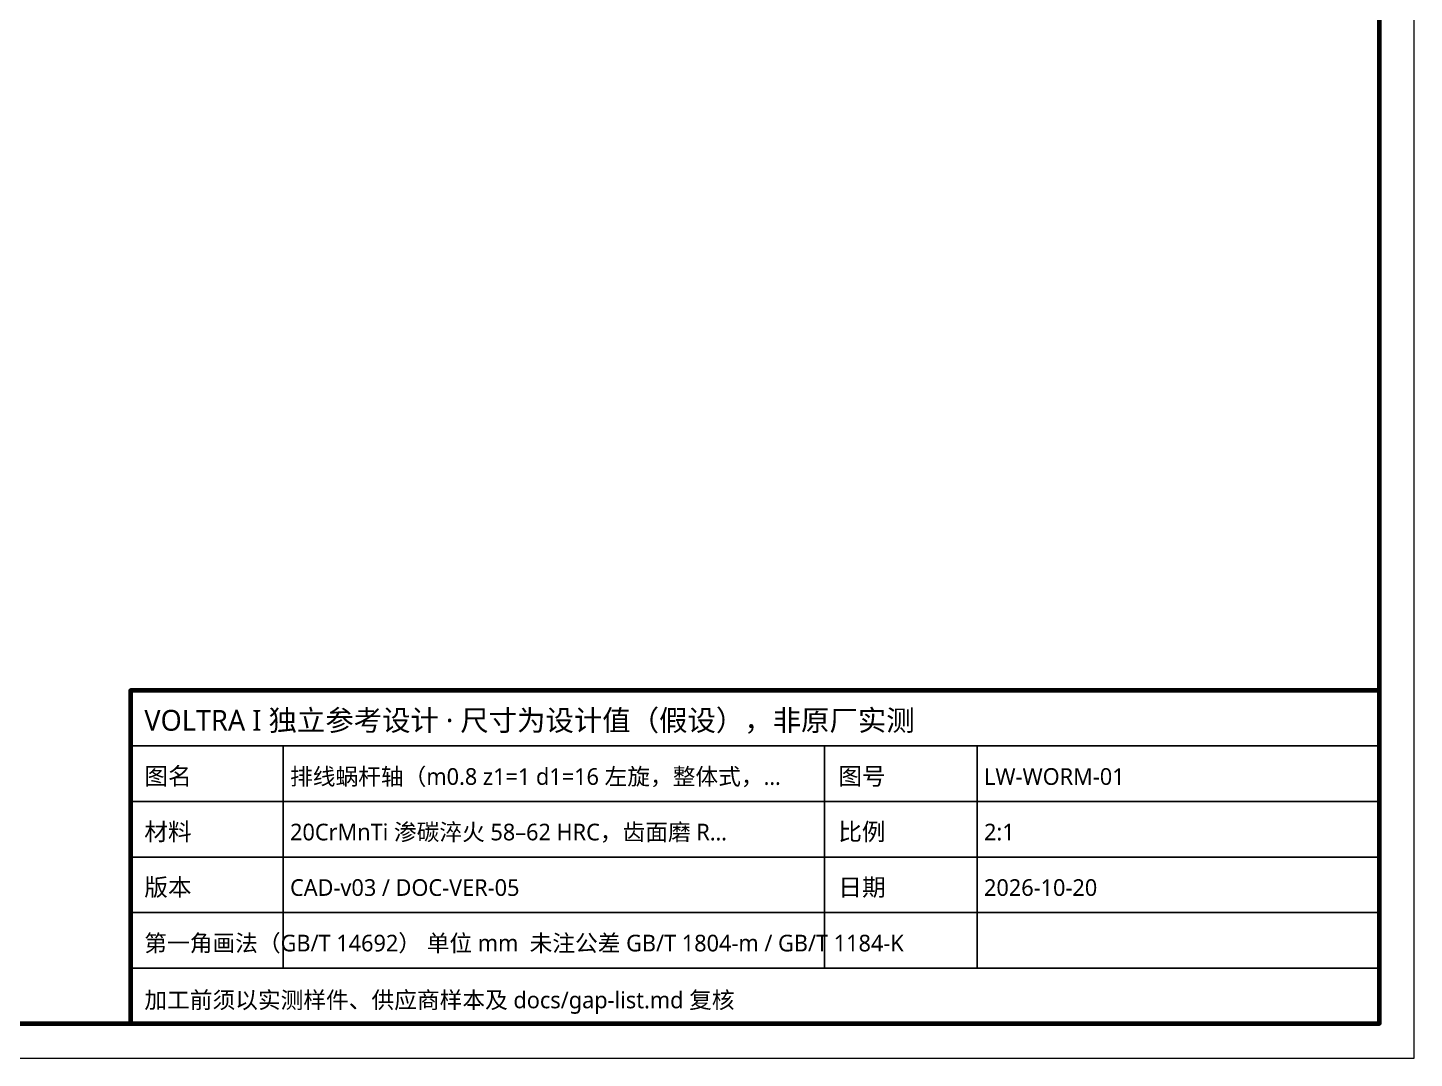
# Model space of a CAD drawing. Header units: millimetres. Extents: x 0 to 420, y 0 to 297.
# Drawn here: x 220.2 to 420, y 0 to 148.5 of the extents above; entities that cross this region are included whole.
import ezdxf

# ---------------------------------------------------------------- set-up
doc = ezdxf.new("R2010")
doc.units = ezdxf.units.MM
doc.layers.add('FRAME', color=7, linetype='CONTINUOUS', lineweight=70)
doc.layers.add('TEXT', color=7, linetype='CONTINUOUS', lineweight=25)
doc.styles.add('CJK', font='NotoSansCJK-Regular.ttc')

msp = doc.modelspace()

# ---------------------------------------------------------------- linework, layer by layer
at = {"layer": 'FRAME', "lineweight": 18}
msp.add_lwpolyline([(0, 0), (420, 0), (420, 297), (0, 297)], close=True, dxfattribs=at)
at = {"layer": 'FRAME'}
for points in [[(25, 5), (415, 5), (415, 292), (25, 292)], [(235, 5), (415, 5), (415, 53), (235, 53)]]:
    msp.add_lwpolyline(points, close=True, dxfattribs=at)
at = {"layer": 'TEXT'}
for p, q in [((235, 45), (415, 45)), ((257, 13), (257, 45)), ((335, 13), (335, 45)), ((357, 13), (357, 45)), ((235, 37), (415, 37)), ((235, 29), (415, 29)), ((235, 21), (415, 21)), ((235, 13), (415, 13))]:
    msp.add_line(p, q, dxfattribs=at)

# ---------------------------------------------------------------- texts
at = {"layer": 'TEXT', "style": 'CJK'}
for s, height, p in [('VOLTRA I 独立参考设计 · 尺寸为设计值（假设），非原厂实测', 3, (237, 47.2)), ('图名', 2.5, (237, 39.4)), ('排线蜗杆轴（m0.8 z1=1 d1=16 左旋，整体式，…', 2.4, (258, 39.4)), ('图号', 2.5, (337, 39.4)), ('LW-WORM-01', 2.4, (358, 39.4)), ('材料', 2.5, (237, 31.4)), ('20CrMnTi 渗碳淬火 58–62 HRC，齿面磨 R…', 2.4, (258, 31.4)), ('比例', 2.5, (337, 31.4)), ('2:1', 2.4, (358, 31.4)), ('版本', 2.5, (237, 23.4)), ('日期', 2.5, (337, 23.4)), ('CAD-v03 / DOC-VER-05', 2.4, (258, 23.4)), ('2026-10-20', 2.4, (358, 23.4)), ('第一角画法（GB/T 14692） 单位 mm  未注公差 GB/T 1804-m / GB/T 1184-K', 2.4, (237, 15.4)), ('加工前须以实测样件、供应商样本及 docs/gap-list.md 复核', 2.4, (237, 7.2))]:
    msp.add_text(s, height=height, dxfattribs=at).set_placement(p)

doc.saveas('drawing.dxf')
